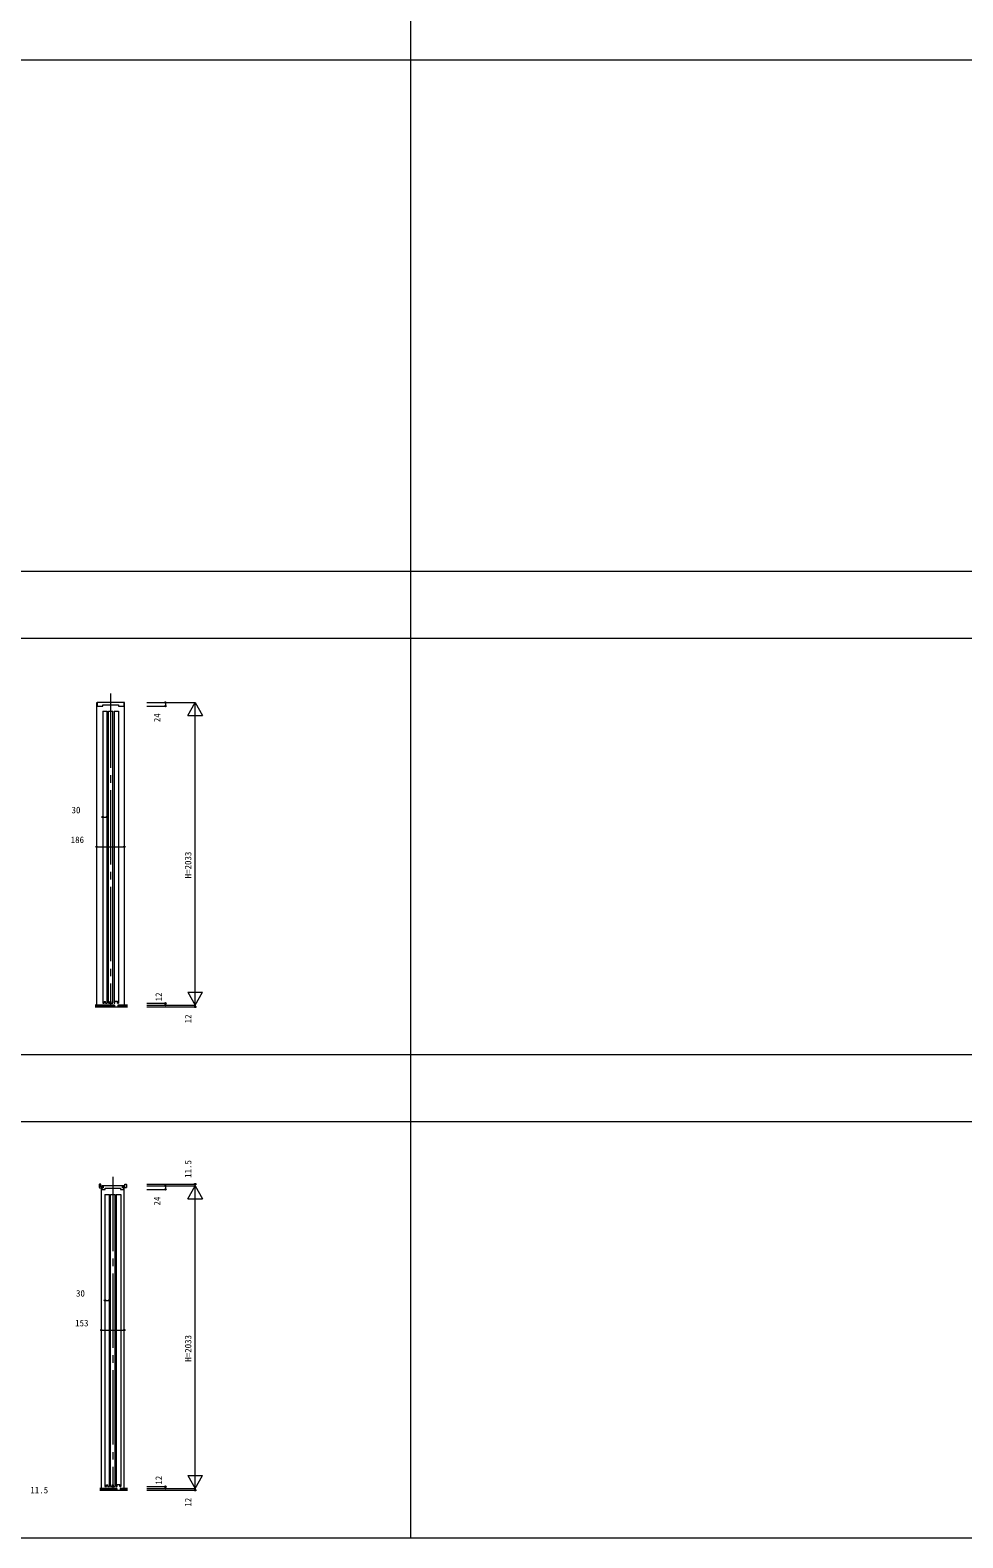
# Model space of a CAD drawing. Units: millimetres, scale not verified. Extents: x -14341 to 14341, y -10000 to 10000.
# Drawn here: x -5497 to 768, y -10000 to 130 of the extents above; entities that cross this region are included whole.
import ezdxf
from ezdxf.enums import TextEntityAlignment as Align

# ---------------------------------------------------------------- set-up
doc = ezdxf.new("R2010")
doc.units = ezdxf.units.MM
doc.header["$LTSCALE"] = 50
doc.linetypes.add('USER1', pattern=[13, 10, -1, 1, -1])
for name, color, linetype, lineweight in [('0-1_YKK_F1', 7, 'Continuous', 18), ('0-2_YKK_N1', 2, 'Continuous', 18), ('0-3_YKK_B1', 4, 'Continuous', 18), ('0-4_YKK_Z1', 7, 'Continuous', 18)]:
    doc.layers.add(name, color=color, linetype=linetype, lineweight=lineweight)
doc.styles.add('ＭＳ ゴシック', font='')
doc.styles.get('ＭＳ ゴシック').set_extended_font_data('MS Gothic')

msp = doc.modelspace()

# ---------------------------------------------------------------- linework, layer by layer
at = {"layer": '0-1_YKK_F1'}
for p, q in [((-2940.51, -10000), (-2940.51, 9500)), ((-14340.51, -70), (14159.49, -70)), ((-14340.51, -3505), (14159.49, -3505)), ((-14340.51, -3955), (14159.49, -3955)), ((-14340.51, -6752.5), (8459.49, -6752.5)), ((-14340.51, -7202.5), (8459.49, -7202.5)), ((-14340.51, -10000), (14340.51, -10000))]:
    msp.add_line(p, q, dxfattribs=at)
at = {"layer": '0-2_YKK_N1'}
for p, q in [((-4713.51, -4387.5), (-4388.51, -4387.5)), ((-4713.51, -4411.5), (-4588.51, -4411.5)), ((-4588.51, -4387.5), (-4588.51, -4411.5)), ((-4438.51, -4474.1), (-4388.51, -4387.5)), ((-4388.51, -6420.5), (-4388.51, -4387.5)), ((-4388.51, -4387.5), (-4338.51, -4474.1)), ((-4438.51, -4474.1), (-4338.51, -4474.1)), ((-5009.51, -5156.88), (-4979.51, -5156.88)), ((-5049.51, -5356.88), (-4863.51, -5356.88)), ((-4438.51, -6333.9), (-4338.51, -6333.9)), ((-4438.51, -6333.9), (-4338.51, -6333.9)), ((-4438.51, -6333.9), (-4388.51, -6420.5)), ((-4388.51, -6420.5), (-4338.51, -6333.9)), ((-4713.51, -6420.5), (-4388.51, -6420.5)), ((-4713.51, -6432.5), (-4388.51, -6432.5)), ((-4388.51, -6420.5), (-4388.51, -6432.5)), ((-4713.51, -7623.5), (-4388.51, -7623.5)), ((-4713.51, -7635), (-4388.51, -7635)), ((-4713.51, -7659), (-4588.51, -7659)), ((-4588.51, -7635), (-4588.51, -7659)), ((-4438.51, -7721.6), (-4388.51, -7635)), ((-4388.51, -7635), (-4388.51, -7623.5)), ((-4388.51, -9668), (-4388.51, -7635)), ((-4388.51, -7635), (-4338.51, -7721.6)), ((-4438.51, -7721.6), (-4338.51, -7721.6)), ((-4994.51, -8404.38), (-4964.51, -8404.38)), ((-5018.01, -8604.38), (-4865.01, -8604.38)), ((-4438.51, -9581.4), (-4338.51, -9581.4)), ((-4438.51, -9581.4), (-4338.51, -9581.4)), ((-4438.51, -9581.4), (-4388.51, -9668)), ((-4388.51, -9668), (-4338.51, -9581.4)), ((-4713.51, -9668), (-4388.51, -9668)), ((-4713.51, -9680), (-4388.51, -9680)), ((-4388.51, -9668), (-4388.51, -9680))]:
    msp.add_line(p, q, dxfattribs=at)
for points in [[(-4713.51, -6408.5), (-4588.51, -6408.5), (-4588.51, -6420.5)], [(-4713.51, -9656), (-4588.51, -9656), (-4588.51, -9668)]]:
    msp.add_lwpolyline(points, dxfattribs=at)
for centre in [(-4588.51, -4387.5), (-4588.51, -4411.5), (-5009.51, -5156.88), (-4979.51, -5156.88), (-5049.51, -5356.88), (-4863.51, -5356.88), (-4588.51, -6408.5), (-4588.51, -6420.5), (-4388.51, -6432.5), (-4588.51, -7635), (-4588.51, -7659), (-4388.51, -7623.5), (-4994.51, -8404.38), (-4964.51, -8404.38), (-5018.01, -8604.38), (-4865.01, -8604.38), (-4588.51, -9656), (-4588.51, -9668), (-4388.51, -9680)]:
    msp.add_circle(centre, 5, dxfattribs=at)
at = {"layer": '0-3_YKK_B1'}
for p, q in [((-5049.51, -6420.5), (-5049.51, -4387.5)), ((-5049.51, -4387.5), (-5047.01, -4387.5)), ((-5009.51, -4446), (-4979.51, -4446)), ((-5009.51, -4446), (-5009.51, -6408.5)), ((-4971.51, -6408.5), (-4971.51, -4446)), ((-4971.51, -4446), (-4941.51, -4446)), ((-4941.51, -6408.5), (-4941.51, -4446)), ((-4933.51, -4446), (-4903.51, -4446)), ((-4933.51, -4446), (-4933.51, -6408.5)), ((-4903.51, -4446), (-4903.51, -6408.5)), ((-4863.51, -4387.5), (-4866.01, -4387.5)), ((-4863.51, -6420.5), (-4863.51, -4387.5)), ((-5009.51, -6408.5), (-4999.01, -6408.5)), ((-4999.01, -6408.5), (-4999.01, -6395.5)), ((-4999.01, -6395.5), (-4990.01, -6395.5)), ((-4990.01, -6408.5), (-4990.01, -6395.5)), ((-4971.51, -6408.5), (-4961.01, -6408.5)), ((-4961.01, -6408.5), (-4961.01, -6395.5)), ((-4961.01, -6395.5), (-4952.01, -6395.5)), ((-4952.01, -6408.5), (-4952.01, -6395.5)), ((-4952.01, -6408.5), (-4941.51, -6408.5)), ((-4933.51, -6408.5), (-4927.01, -6408.5)), ((-4927.01, -6408.5), (-4927.01, -6394.5)), ((-4927.01, -6394.5), (-4910.01, -6394.5)), ((-4910.01, -6408.5), (-4910.01, -6394.5)), ((-4910.01, -6408.5), (-4903.51, -6408.5)), ((-5032.51, -7625.5), (-5032.51, -7645.5)), ((-5018.01, -9668), (-5018.01, -7647.5)), ((-4994.51, -7693.5), (-4964.51, -7693.5)), ((-4994.51, -7693.5), (-4994.51, -9656)), ((-4956.51, -9656), (-4956.51, -7693.5)), ((-4956.51, -7693.5), (-4926.51, -7693.5)), ((-4926.51, -9656), (-4926.51, -7693.5)), ((-4918.51, -7693.5), (-4888.51, -7693.5)), ((-4918.51, -7693.5), (-4918.51, -9656)), ((-4888.51, -7693.5), (-4888.51, -9656)), ((-4865.01, -9668), (-4865.01, -7647.5)), ((-4850.51, -7625.5), (-4850.51, -7645.5)), ((-4994.51, -9656), (-4984.01, -9656)), ((-4984.01, -9656), (-4984.01, -9643)), ((-4984.01, -9643), (-4975.01, -9643)), ((-4975.01, -9656), (-4975.01, -9643)), ((-4956.51, -9656), (-4946.01, -9656)), ((-4946.01, -9656), (-4946.01, -9643)), ((-4946.01, -9643), (-4937.01, -9643)), ((-4937.01, -9656), (-4937.01, -9643)), ((-4937.01, -9656), (-4926.51, -9656)), ((-4918.51, -9656), (-4912.01, -9656)), ((-4912.01, -9656), (-4912.01, -9642)), ((-4912.01, -9642), (-4895.01, -9642)), ((-4895.01, -9656), (-4895.01, -9642)), ((-4895.01, -9656), (-4888.51, -9656))]:
    msp.add_line(p, q, dxfattribs=at)
for points in [[(-4866.01, -4409.5), (-4866.01, -4387.5), (-4905.81, -4387.5), (-5007.21, -4387.5), (-5047.01, -4387.5), (-5047.01, -4409.5)], [(-5045.01, -4411.5), (-5009.61, -4411.5), (-5009.11, -4411), (-5009.11, -4403.1), (-4965.11, -4403.1), (-4947.91, -4403.1)], [(-4990.01, -6408.5), (-4979.51, -6408.5), (-4979.51, -4446)], [(-4947.91, -4403.1), (-4903.91, -4403.1), (-4903.91, -4411), (-4903.41, -4411.5), (-4868.01, -4411.5)], [(-5021.51, -7640.5), (-5021.51, -7623.5), (-5030.51, -7623.5)], [(-5030.51, -7647.5), (-5007.51, -7647.5), (-5007.51, -7640.5), (-5021.51, -7640.5)], [(-4877.01, -7648), (-4877.01, -7640.3), (-4868.51, -7640.3), (-4867.51, -7639.3), (-4867.51, -7635), (-5015.51, -7635), (-5015.51, -7639.3), (-5014.51, -7640.3), (-5006.01, -7640.3), (-5006.01, -7648), (-5008.51, -7648), (-5015.51, -7648), (-5015.51, -7657)], [(-5013.51, -7659), (-4994.61, -7659), (-4994.11, -7658.5), (-4994.11, -7650.6), (-4950.11, -7650.6), (-4932.91, -7650.6), (-4888.91, -7650.6), (-4888.91, -7658.5), (-4888.41, -7659), (-4869.51, -7659)], [(-4975.01, -9656), (-4964.51, -9656), (-4964.51, -7693.5)], [(-4867.51, -7657), (-4867.51, -7648), (-4874.51, -7648), (-4877.01, -7648)], [(-4852.51, -7647.5), (-4875.51, -7647.5), (-4875.51, -7640.5), (-4861.51, -7640.5)], [(-4861.51, -7640.5), (-4861.51, -7623.5), (-4852.51, -7623.5)]]:
    msp.add_lwpolyline(points, dxfattribs=at)
for centre, start, end in [((-5045.01, -4409.5), 180, 270), ((-4868.01, -4409.5), 270, 0), ((-5030.51, -7625.5), 90, 180), ((-5030.51, -7645.5), 180, 270), ((-5013.51, -7657), 180, 270), ((-4869.51, -7657), 270, 0), ((-4852.51, -7625.5), 360, 90), ((-4852.51, -7645.5), 270, 0)]:
    msp.add_arc(centre, 2, start, end, dxfattribs=at)
at = {"layer": '0-4_YKK_Z1', "linetype": 'USER1'}
for p, q in [((-4956.51, -4326.08), (-4956.51, -6437.5)), ((-4941.51, -7573.58), (-4941.51, -9685))]:
    msp.add_line(p, q, dxfattribs=at)
at = {"layer": '0-4_YKK_Z1'}
for p, q in [((-4929.51, -6420.5), (-5059.51, -6420.5)), ((-4929.51, -6423.5), (-5059.51, -6423.5)), ((-4929.51, -6426.5), (-5059.51, -6426.5)), ((-4929.51, -6429.5), (-5059.51, -6429.5)), ((-5059.51, -6432.5), (-4843.51, -6432.5)), ((-4929.51, -6420.5), (-4929.51, -6432.5)), ((-4843.51, -6420.5), (-4907.51, -6420.5)), ((-4907.51, -6420.5), (-4907.51, -6432.5)), ((-4843.51, -6423.5), (-4907.51, -6423.5)), ((-4843.51, -6426.5), (-4907.51, -6426.5)), ((-4843.51, -6429.5), (-4907.51, -6429.5)), ((-4914.51, -9668), (-5029.51, -9668)), ((-4914.51, -9671), (-5029.51, -9671)), ((-4914.51, -9674), (-5029.51, -9674)), ((-4914.51, -9677), (-5029.51, -9677)), ((-5029.51, -9680), (-4843.51, -9680)), ((-4914.51, -9668), (-4914.51, -9680)), ((-4843.51, -9668), (-4892.51, -9668)), ((-4892.51, -9668), (-4892.51, -9680)), ((-4843.51, -9671), (-4892.51, -9671)), ((-4843.51, -9674), (-4892.51, -9674)), ((-4843.51, -9677), (-4892.51, -9677))]:
    msp.add_line(p, q, dxfattribs=at)

# ---------------------------------------------------------------- texts
at = {"layer": '0-2_YKK_N1', "color": 7, "style": 'ＭＳ ゴシック'}
for s, p in [('24', (-4608.73, -4519.66)), ('H=2033', (-4400.51, -5569)), ('12', (-4598.41, -6395.28)), ('12', (-4400.51, -6543.16)), ('11.5', (-4400.51, -7581.16)), ('24', (-4608.73, -7767.16)), ('H=2033', (-4400.51, -8816.5)), ('12', (-4598.41, -9642.78)), ('12', (-4400.51, -9790.66))]:
    msp.add_text(s, height=43.99, rotation=90, dxfattribs=at).set_placement(p, align=Align.BOTTOM_LEFT)
for s, p in [('30', (-5218.94, -5144.88)), ('186', (-5224.68, -5344.88)), ('30', (-5188.94, -8392.38)), ('153', (-5194.68, -8592.38)), ('11.5', (-5495.67, -9714))]:
    msp.add_text(s, height=43.99, dxfattribs=at).set_placement(p, align=Align.BOTTOM_LEFT)

doc.saveas('drawing.dxf')
